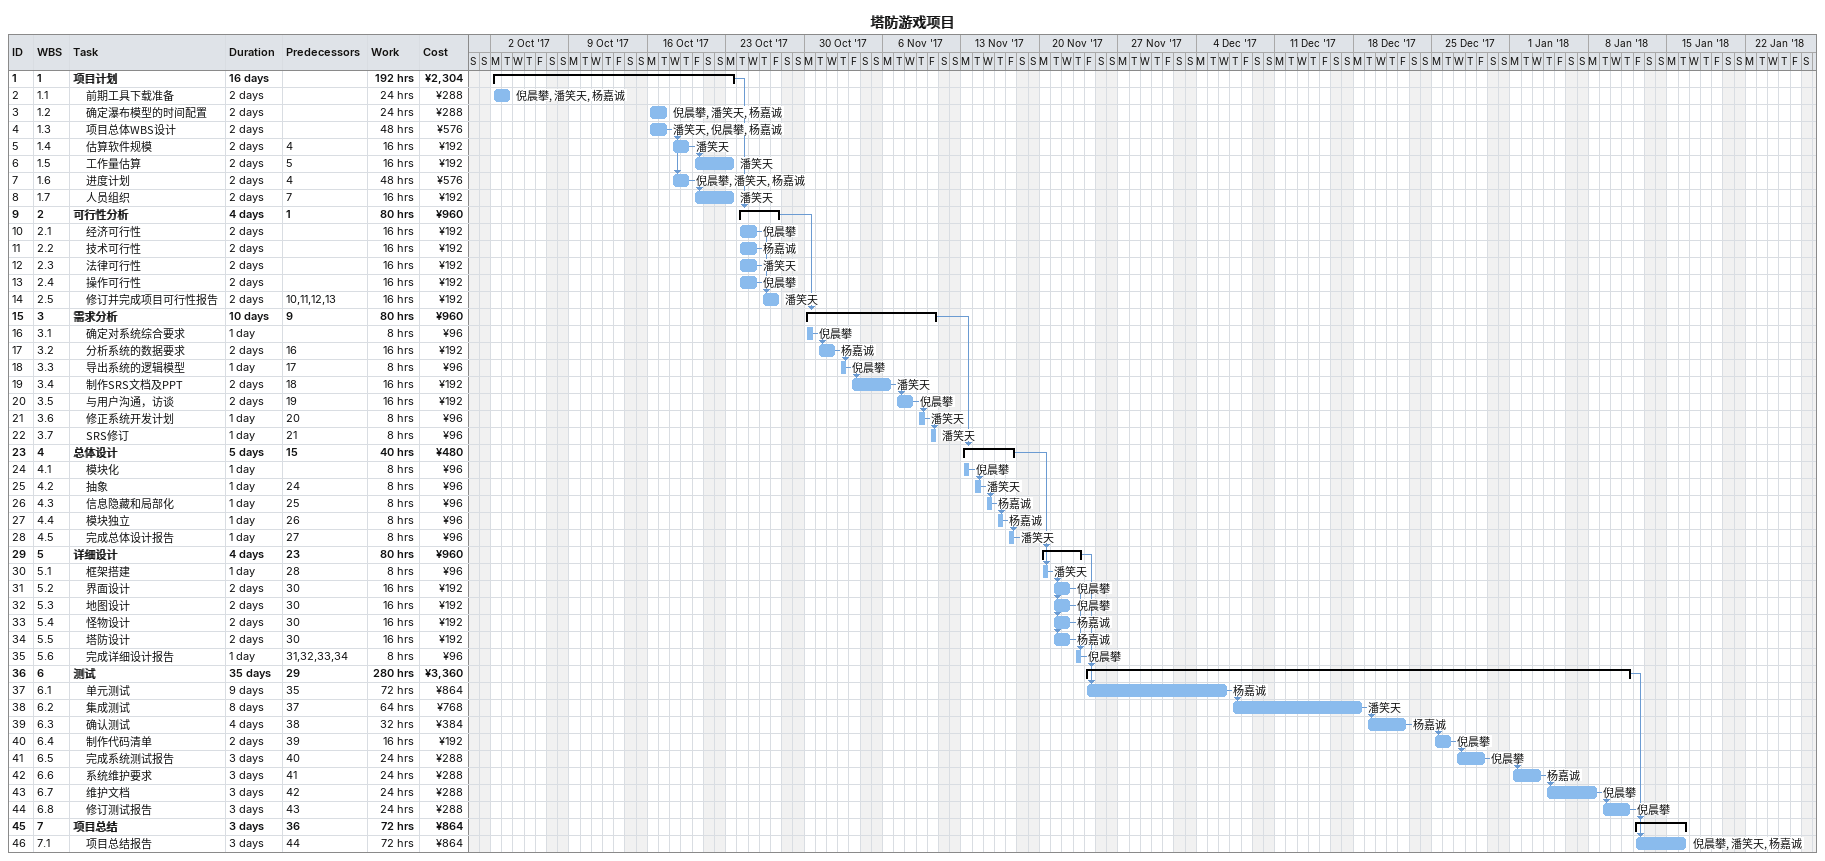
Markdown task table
塔防游戏项目

| ID | WBS | Task | Duration | Start | Finish | Predecessors | Resources | Work (h) | Cost (¥) |
|---|---|---|---|---|---|---|---|---|---|
| 1 | 1 | **项目计划** | 16d | 2017-10-02 | 2017-10-23 |  |  | 192 | 2304 |
| 2 | 1.1 | 前期工具下载准备 | 2d | 2017-10-02 | 2017-10-03 |  | 倪晨攀, 潘笑天, 杨嘉诚 | 24 | 288 |
| 3 | 1.2 | 确定瀑布模型的时间配置 | 2d | 2017-10-16 | 2017-10-17 |  | 倪晨攀, 潘笑天, 杨嘉诚 | 24 | 288 |
| 4 | 1.3 | 项目总体WBS设计 | 2d | 2017-10-16 | 2017-10-17 |  | 潘笑天, 倪晨攀, 杨嘉诚 | 48 | 576 |
| 5 | 1.4 | 估算软件规模 | 2d | 2017-10-18 | 2017-10-19 | 4 | 潘笑天 | 16 | 192 |
| 6 | 1.5 | 工作量估算 | 2d | 2017-10-20 | 2017-10-23 | 5 | 潘笑天 | 16 | 192 |
| 7 | 1.6 | 进度计划 | 2d | 2017-10-18 | 2017-10-19 | 4 | 倪晨攀, 潘笑天, 杨嘉诚 | 48 | 576 |
| 8 | 1.7 | 人员组织 | 2d | 2017-10-20 | 2017-10-23 | 7 | 潘笑天 | 16 | 192 |
| 9 | 2 | **可行性分析** | 4d | 2017-10-24 | 2017-10-27 | 1 |  | 80 | 960 |
| 10 | 2.1 | 经济可行性 | 2d | 2017-10-24 | 2017-10-25 |  | 倪晨攀 | 16 | 192 |
| 11 | 2.2 | 技术可行性 | 2d | 2017-10-24 | 2017-10-25 |  | 杨嘉诚 | 16 | 192 |
| 12 | 2.3 | 法律可行性 | 2d | 2017-10-24 | 2017-10-25 |  | 潘笑天 | 16 | 192 |
| 13 | 2.4 | 操作可行性 | 2d | 2017-10-24 | 2017-10-25 |  | 倪晨攀 | 16 | 192 |
| 14 | 2.5 | 修订并完成项目可行性报告 | 2d | 2017-10-26 | 2017-10-27 | 10, 11, 12, 13 | 潘笑天 | 16 | 192 |
| 15 | 3 | **需求分析** | 10d | 2017-10-30 | 2017-11-10 | 9 |  | 80 | 960 |
| 16 | 3.1 | 确定对系统综合要求 | 1d | 2017-10-30 | 2017-10-30 |  | 倪晨攀 | 8 | 96 |
| 17 | 3.2 | 分析系统的数据要求 | 2d | 2017-10-31 | 2017-11-01 | 16 | 杨嘉诚 | 16 | 192 |
| 18 | 3.3 | 导出系统的逻辑模型 | 1d | 2017-11-02 | 2017-11-02 | 17 | 倪晨攀 | 8 | 96 |
| 19 | 3.4 | 制作SRS文档及PPT | 2d | 2017-11-03 | 2017-11-06 | 18 | 潘笑天 | 16 | 192 |
| 20 | 3.5 | 与用户沟通，访谈 | 2d | 2017-11-07 | 2017-11-08 | 19 | 倪晨攀 | 16 | 192 |
| 21 | 3.6 | 修正系统开发计划 | 1d | 2017-11-09 | 2017-11-09 | 20 | 潘笑天 | 8 | 96 |
| 22 | 3.7 | SRS修订 | 1d | 2017-11-10 | 2017-11-10 | 21 | 潘笑天 | 8 | 96 |
| 23 | 4 | **总体设计** | 5d | 2017-11-13 | 2017-11-17 | 15 |  | 40 | 480 |
| 24 | 4.1 | 模块化 | 1d | 2017-11-13 | 2017-11-13 |  | 倪晨攀 | 8 | 96 |
| 25 | 4.2 | 抽象 | 1d | 2017-11-14 | 2017-11-14 | 24 | 潘笑天 | 8 | 96 |
| 26 | 4.3 | 信息隐藏和局部化 | 1d | 2017-11-15 | 2017-11-15 | 25 | 杨嘉诚 | 8 | 96 |
| 27 | 4.4 | 模块独立 | 1d | 2017-11-16 | 2017-11-16 | 26 | 杨嘉诚 | 8 | 96 |
| 28 | 4.5 | 完成总体设计报告 | 1d | 2017-11-17 | 2017-11-17 | 27 | 潘笑天 | 8 | 96 |
| 29 | 5 | **详细设计** | 4d | 2017-11-20 | 2017-11-23 | 23 |  | 80 | 960 |
| 30 | 5.1 | 框架搭建 | 1d | 2017-11-20 | 2017-11-20 | 28 | 潘笑天 | 8 | 96 |
| 31 | 5.2 | 界面设计 | 2d | 2017-11-21 | 2017-11-22 | 30 | 倪晨攀 | 16 | 192 |
| 32 | 5.3 | 地图设计 | 2d | 2017-11-21 | 2017-11-22 | 30 | 倪晨攀 | 16 | 192 |
| 33 | 5.4 | 怪物设计 | 2d | 2017-11-21 | 2017-11-22 | 30 | 杨嘉诚 | 16 | 192 |
| 34 | 5.5 | 塔防设计 | 2d | 2017-11-21 | 2017-11-22 | 30 | 杨嘉诚 | 16 | 192 |
| 35 | 5.6 | 完成详细设计报告 | 1d | 2017-11-23 | 2017-11-23 | 31, 32, 33, 34 | 倪晨攀 | 8 | 96 |
| 36 | 6 | **测试** | 35d | 2017-11-24 | 2018-01-11 | 29 |  | 280 | 3360 |
| 37 | 6.1 | 单元测试 | 9d | 2017-11-24 | 2017-12-06 | 35 | 杨嘉诚 | 72 | 864 |
| 38 | 6.2 | 集成测试 | 8d | 2017-12-07 | 2017-12-18 | 37 | 潘笑天 | 64 | 768 |
| 39 | 6.3 | 确认测试 | 4d | 2017-12-19 | 2017-12-22 | 38 | 杨嘉诚 | 32 | 384 |
| 40 | 6.4 | 制作代码清单 | 2d | 2017-12-25 | 2017-12-26 | 39 | 倪晨攀 | 16 | 192 |
| 41 | 6.5 | 完成系统测试报告 | 3d | 2017-12-27 | 2017-12-29 | 40 | 倪晨攀 | 24 | 288 |
| 42 | 6.6 | 系统维护要求 | 3d | 2018-01-01 | 2018-01-03 | 41 | 杨嘉诚 | 24 | 288 |
| 43 | 6.7 | 维护文档 | 3d | 2018-01-04 | 2018-01-08 | 42 | 倪晨攀 | 24 | 288 |
| 44 | 6.8 | 修订测试报告 | 3d | 2018-01-09 | 2018-01-11 | 43 | 倪晨攀 | 24 | 288 |
| 45 | 7 | **项目总结** | 3d | 2018-01-12 | 2018-01-16 | 36 |  | 72 | 864 |
| 46 | 7.1 | 项目总结报告 | 3d | 2018-01-12 | 2018-01-16 | 44 | 倪晨攀, 潘笑天, 杨嘉诚 | 72 | 864 |
